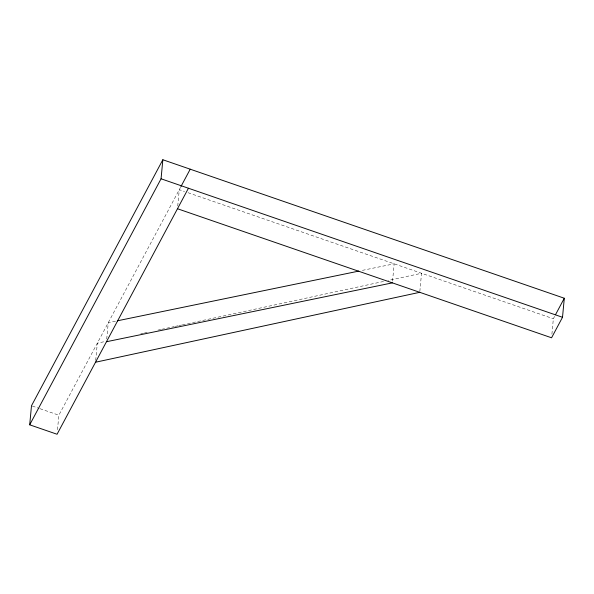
<?xml version="1.0" encoding="UTF-8"?>
<svg xmlns="http://www.w3.org/2000/svg" width="594" height="594" viewBox="0 0 594 594"><rect width="100%" height="100%" fill="white"/><g stroke="black" fill="none" stroke-linecap="round" stroke-linejoin="round"><path stroke-width="0.45" stroke-dasharray="2.97 2.23" d="M57.499 429.722L58.858 415.206L180.539 187.325M95.701 360.417L97.312 343.184L105.465 341.431M106.727 339.011L108.264 322.683L115.526 321.191M177.74 206.014L179.277 189.694L184.534 191.506M392.552 281.059L394.164 263.825L360.58 270.738M419.839 291.409L421.54 273.27L388.031 280.494M551.908 334.162L553.356 318.74L554.618 316.372M140.785 333.813L143.503 333.227M144.409 333.034L147.126 332.447M157.989 330.101L160.707 329.514M161.613 329.321L174.294 326.589M175.2 326.388L177.918 325.802M178.824 325.609L181.541 325.022M182.447 324.829L383.501 281.467M188.046 192.716L553.356 318.74M32.343 406.058L39.182 408.42M40.043 408.717L58.858 415.206"/><path stroke-width="0.89" d="M188.432 188.239L57.069 434.251L29.7 424.814L31.489 405.761L162.845 159.749L564.3 298.24L562.511 317.285L551.566 337.786L177.487 208.739M29.7 424.814L161.063 178.794L162.845 159.749M180.955 186.538L190.221 169.186M555.457 314.798L564.3 298.24M95.53 362.236L419.75 292.315M117.337 320.819L358.769 271.109M106.475 341.728L392.382 282.87M161.063 178.794L562.511 317.285"/></g></svg>
